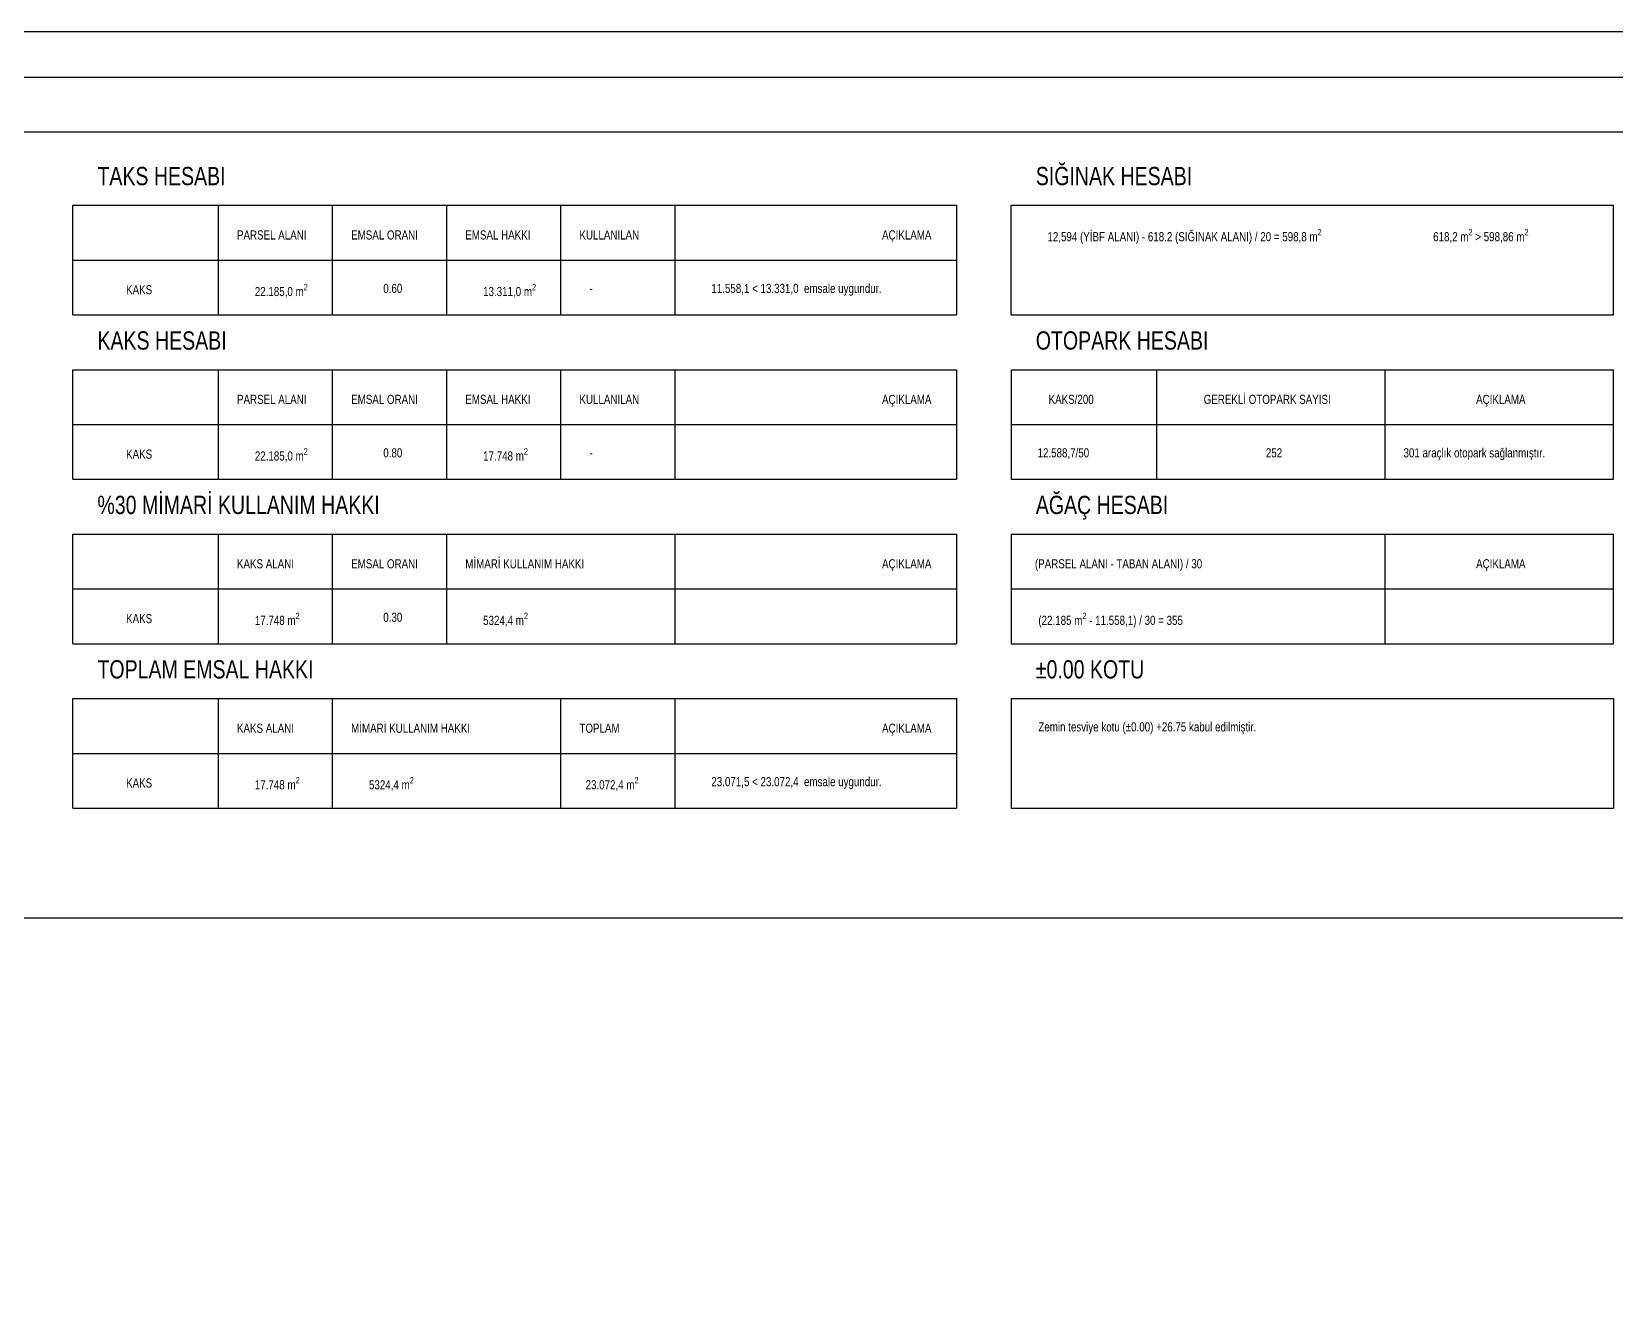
# Model space of a CAD drawing. Header units: centimetres. Extents: x 26569 to 160723, y -3143 to 14565.
# Drawn here: x 33577 to 37045, y 6797 to 9557 of the extents above; entities that cross this region are included whole.
import ezdxf

# ---------------------------------------------------------------- set-up
doc = ezdxf.new("R2010")
doc.units = ezdxf.units.CM
doc.header["$LTSCALE"] = 100
doc.layers.add('A-ANNO-TEXT', color=50, linetype='Continuous')
doc.layers.add('A-ANNO-TTBL', color=157, linetype='Continuous')
doc.styles.add('Fields_100', font='act_simplex.shx', dxfattribs={"width": 0.8, "height": 20})
doc.styles.add('Fields_200', font='act_simplex.shx', dxfattribs={"width": 0.8, "height": 40})

msp = doc.modelspace()

# ---------------------------------------------------------------- linework, layer by layer
at = {"layer": 'A-ANNO-TTBL'}
for p, q in [((153081.02, 9337.18), (28768.76, 9337.09)), ((33666.76, 8937.09), (33666.76, 9177.09)), ((35721.85, 8937.09), (35721.85, 9177.09)), ((37041.01, 8937.09), (37041.01, 9177.09)), ((33666.76, 8577.09), (33666.76, 8817.09)), ((35721.85, 8817.09), (35721.85, 8577.09)), ((33666.76, 8217.09), (33666.76, 8457.09)), ((35721.85, 8457.09), (35721.85, 8217.09)), ((33666.76, 7857.09), (33666.76, 8097.09)), ((35721.85, 8097.09), (35721.85, 7857.09)), ((37041.01, 8097.09), (37041.01, 7857.09)), ((28768.76, 7617.09), (48081.01, 7617.09))]:
    msp.add_line(p, q, dxfattribs=at)
for points in [[(157421.04, -3142.83), (157421.04, 9557.17), (26568.76, 9557.19), (26568.76, -3142.81)], [(157321.04, -3042.83), (157321.04, 9457.17), (26668.76, 9457.19), (26668.76, -3042.81)]]:
    msp.add_lwpolyline(points, close=True, dxfattribs=at)
for points in [[(33666.76, 9177.09), (35601.85, 9177.09)], [(33985.92, 8937.09), (33985.92, 9177.09)], [(34235.92, 8937.09), (34235.92, 9177.09)], [(34485.92, 8937.09), (34485.92, 9177.09)], [(34735.92, 8937.09), (34735.92, 9177.09)], [(34985.92, 8937.09), (34985.92, 9177.09)], [(35601.85, 9177.09), (35601.85, 8937.09)], [(35721.85, 9177.09), (37041.01, 9177.09)], [(33666.76, 9057.09), (35601.85, 9057.09)], [(33666.76, 8937.09), (35601.85, 8937.09)], [(35721.85, 8937.09), (37041.01, 8937.09)], [(33666.76, 8817.09), (35601.85, 8817.09)], [(33985.92, 8577.09), (33985.92, 8817.09)], [(34235.92, 8577.09), (34235.92, 8817.09)], [(34485.92, 8577.09), (34485.92, 8817.09)], [(34735.92, 8577.09), (34735.92, 8817.09)], [(34985.92, 8577.09), (34985.92, 8817.09)], [(35601.85, 8817.09), (35601.85, 8577.09)], [(35721.85, 8817.09), (37041.01, 8817.09)], [(36041.01, 8577.09), (36041.01, 8817.09)], [(36541.01, 8577.09), (36541.01, 8817.09)], [(37041.01, 8577.09), (37041.01, 8817.09)], [(33666.76, 8697.09), (35601.85, 8697.09)], [(35721.85, 8697.09), (37041.01, 8697.09)], [(33666.76, 8577.09), (35601.85, 8577.09)], [(35721.85, 8577.09), (37041.01, 8577.09)], [(35721.85, 8577.09), (37041.01, 8577.09)], [(33666.76, 8457.09), (35601.85, 8457.09)], [(33985.92, 8217.09), (33985.92, 8457.09)], [(34235.92, 8217.09), (34235.92, 8457.09)], [(34485.92, 8217.09), (34485.92, 8457.09)], [(34985.92, 8217.09), (34985.92, 8457.09)], [(35601.85, 8457.09), (35601.85, 8217.09)], [(35721.85, 8457.09), (37041.01, 8457.09)], [(36541.01, 8217.09), (36541.01, 8457.09)], [(37041.01, 8217.09), (37041.01, 8457.09)], [(33666.76, 8337.09), (35601.85, 8337.09)], [(35721.85, 8337.09), (37041.01, 8337.09)], [(33666.76, 8217.09), (35601.85, 8217.09)], [(35721.85, 8217.09), (37041.01, 8217.09)], [(33666.76, 8097.09), (35601.85, 8097.09)], [(33985.92, 7857.09), (33985.92, 8097.09)], [(34235.92, 7857.09), (34235.92, 8097.09)], [(34735.92, 7857.09), (34735.92, 8097.09)], [(34985.92, 7857.09), (34985.92, 8097.09)], [(35601.85, 8097.09), (35601.85, 7857.09)], [(35721.85, 8097.09), (37041.01, 8097.09)], [(33666.76, 7977.09), (35601.85, 7977.09)], [(33666.76, 7857.09), (35601.85, 7857.09)], [(35721.85, 7857.09), (37041.01, 7857.09)]]:
    msp.add_lwpolyline(points, dxfattribs=at)

# ---------------------------------------------------------------- texts
at = {"layer": 'A-ANNO-TEXT', "width": 0.8}
for s, height, style, p in [('TAKS HESABI', 40, 'Fields_200', (33720.78, 9221.07)), ('SIĞINAK HESABI', 40, 'Fields_200', (35775.87, 9221.07)), ('PARSEL ALANI', 20, 'Fields_100', (34026.4, 9102.17)), ('EMSAL ORANI', 20, 'Fields_100', (34276.4, 9102.17)), ('EMSAL HAKKI', 20, 'Fields_100', (34526.4, 9102.17)), ('KULLANILAN', 20, 'Fields_100', (34776.4, 9102.17)), ('AÇIKLAMA', 20, 'Fields_100', (35439.16, 9102.17)), ('KAKS', 20, 'Fields_100', (33783.56, 8982.17)), ('KAKS HESABI', 40, 'Fields_200', (33720.78, 8861.07)), ('OTOPARK HESABI', 40, 'Fields_200', (35775.87, 8861.07)), ('PARSEL ALANI', 20, 'Fields_100', (34026.4, 8742.17)), ('EMSAL ORANI', 20, 'Fields_100', (34276.4, 8742.17)), ('EMSAL HAKKI', 20, 'Fields_100', (34526.4, 8742.17)), ('KULLANILAN', 20, 'Fields_100', (34776.4, 8742.17)), ('AÇIKLAMA', 20, 'Fields_100', (35439.16, 8742.17)), ('KAKS/200', 20, 'Fields_100', (35803.95, 8742.17)), ('GEREKLİ OTOPARK SAYISI', 20, 'Fields_100', (36143.53, 8742.17)), ('AÇIKLAMA', 20, 'Fields_100', (36740.2, 8742.17)), ('KAKS', 20, 'Fields_100', (33783.56, 8622.17)), ('%%%30 MİMARİ KULLANIM HAKKI', 40, 'Fields_200', (33720.78, 8501.07)), ('AĞAÇ HESABI', 40, 'Fields_200', (35775.87, 8501.07)), ('KAKS ALANI', 20, 'Fields_100', (34026.4, 8382.17)), ('EMSAL ORANI', 20, 'Fields_100', (34276.4, 8382.17)), ('MİMARİ KULLANIM HAKKI', 20, 'Fields_100', (34526.4, 8382.17)), ('AÇIKLAMA', 20, 'Fields_100', (35439.16, 8382.17)), ('(PARSEL ALANI - TABAN ALANI) / 30', 20, 'Fields_100', (35774.02, 8382.17)), ('AÇIKLAMA', 20, 'Fields_100', (36740.2, 8382.17)), ('KAKS', 20, 'Fields_100', (33783.56, 8262.17)), ('TOPLAM EMSAL HAKKI', 40, 'Fields_200', (33720.78, 8141.07)), ('%%P0.00 KOTU ', 40, 'Fields_200', (35775.87, 8141.07)), ('MİMARİ KULLANIM HAKKI', 20, 'Fields_100', (34276.4, 8022.17)), ('KAKS ALANI', 20, 'Fields_100', (34026.4, 8022.17)), ('TOPLAM', 20, 'Fields_100', (34776.4, 8022.17)), ('AÇIKLAMA', 20, 'Fields_100', (35439.16, 8022.17)), ('KAKS', 20, 'Fields_100', (33783.56, 7902.17))]:
    msp.add_text(s, height=height, dxfattribs=dict(at, style=style)).set_placement(p)
at = {"layer": 'A-ANNO-TEXT', "char_height": 20, "attachment_point": 1, "style": 'Fields_100'}
for s, width, insert in [('\\A1;12,594 (YİBF ALANI) - 618.2 (SIĞINAK ALANI) / 20 = 598,8 m{\\H0.7x;\\S2^ ;}', 1122.1798, (35801.37, 9125.09)), ('\\A1;618,2 m{\\H0.7x;\\S2^ ;} > 598,86 m{\\H0.7x;\\S2^ ;}', 347.907, (36646.13, 9125.09)), ('\\A1;22.185,0 m{\\H0.7x;\\S2^ ;}', 246.3645, (34065.44, 9005.09)), ('\\A1;0.60', 246.3645, (34346.82, 9005.09)), ('\\A1;13.311,0 m{\\H0.7x;\\S2^ ;}', 246.3645, (34565.44, 9005.09)), ('\\A1;-', 246.3645, (34798.34, 9005.09)), ('\\A1;11.558,1 < 13.331,0  emsale uygundur.', 987.922, (35065.31, 9005.09)), ('\\A1;22.185,0 m{\\H0.7x;\\S2^ ;}', 246.3645, (34065.44, 8645.09)), ('\\A1;0.80', 246.3645, (34346.82, 8645.09)), ('\\A1;17.748 m{\\H0.7x;\\S2^ ;}', 246.3645, (34565.44, 8645.09)), ('\\A1;12.588,7/50', 246.3645, (35779.74, 8645.09)), ('\\A1;252', 246.3645, (36279.74, 8645.09)), ('\\A1;301 araçlık otopark sağlanmıştır.', 426.6383, (36581.21, 8645.09)), ('\\A1;-', 246.3645, (34798.34, 8645.09)), ('\\A1;17.748 m{\\H0.7x;\\S2^ ;}', 246.3645, (34065.44, 8285.09)), ('\\A1;0.30', 246.3645, (34346.82, 8285.09)), ('\\A1;5324,4 m{\\H0.7x;\\S2^ ;}', 246.3645, (34565.44, 8285.09)), ('\\A1;\\pxt13;(22.185 m{\\H0.7x;\\S2^ ;} - 11.558,1) / 30 = 355 ', 1012.629, (35781.5, 8285.09)), ('\\A1;Zemin tesviye kotu (%%P0.00) +26.75 kabul edilmiştir.', 1436.361, (35781.5, 8045.09)), ('\\A1;17.748 m{\\H0.7x;\\S2^ ;}', 246.3645, (34065.44, 7925.09)), ('\\A1;5324,4 m{\\H0.7x;\\S2^ ;}', 246.3645, (34315.44, 7925.09)), ('\\A1;23.072,4 m{\\H0.7x;\\S2^ ;}', 246.3645, (34789.87, 7925.09)), ('\\A1;23.071,5 < 23.072,4  emsale uygundur.', 987.922, (35065.31, 7925.09))]:
    msp.add_mtext_dynamic_manual_height_columns(s, width=width, gutter_width=879.81, heights=[0], dxfattribs=dict(at, insert=insert))

doc.saveas('drawing.dxf')
